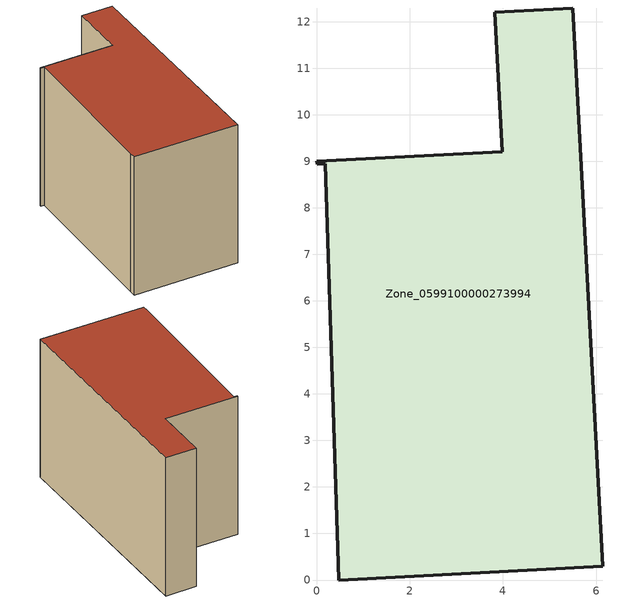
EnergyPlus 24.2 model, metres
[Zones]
Zone_0599100000273994
 floor ground (C_G): 0,9 3.98,9.21 3.82,12.21 5.5,12.3 6.14,0.3 0.47,0 0.45,0.35 0.18,8.95 0,8.94 z0
 wall outside (C_F): 0.47,0 6.14,0.3 5.5,12.3 3.82,12.21 3.98,9.21 0,9 0,8.94 0.18,8.95 0.45,0.35 0.47,0 z0:7.83
 roof outside (C_R): 3.98,9.21 0,9 0,8.94 0.18,8.95 0.45,0.35 0.47,0 6.14,0.3 5.5,12.3 3.82,12.21 z7.83
[BUILDING]
Pand.0599100000273994: North Axis=0; Terrain=City; Loads Convergence Tolerance Value=0.04; Temperature Convergence Tolerance Value=0.4; Solar Distribution=FullExterior; Maximum Number of Warmup Days=25; Minimum Number of Warmup Days=1
[Site:Location]
Rotterdam.The.Hague.AP_ZH_NLD Design_Conditions: Latitude=51.96; Longitude=4.45; Time Zone=1; Elevation=-4.5
[SITE:GROUNDTEMPERATURE:BUILDINGSURFACE]
18, 18, 18, 18, 18, 18, 18, 18, 18, 18, 18, 18
[MATERIAL] Thermal Absorptance=0.9; Solar Absorptance=0.7; Visible Absorptance=0.7
Name | Roughness | Thickness | Conductivity | Density | Specific Heat
G.TC.1992-2005 | MediumSmooth | 0.15 | 0.06 | 540 | 1210
F.TC.1992-2005 | Rough | 0.3 | 0.12 | 1920 | 840
R.TC.1992-2005 | MediumRough | 0.2 | 0.08 | 1500 | 1000
[CONSTRUCTION]
C_G: G.TC.1992-2005
C_F: F.TC.1992-2005
C_R: R.TC.1992-2005
[ZONE]
Zone_0599100000273994: Type=1; Multiplier=1; Ceiling Height=Autocalculate; Volume=Autocalculate; Floor Area=autocalculate; Part of Total Floor Area=Yes
[ZONEINFILTRATION:DESIGNFLOWRATE]
Infil_Zone_0599100000273994: Zone or ZoneList or Space or SpaceList=Zone_0599100000273994; Schedule=AlwaysOn; Design Flow Rate Calculation Method=Flow/Area; Flow Rate per Floor Area=0.0015; Constant Term Coefficient=1; Temperature Term Coefficient=0; Velocity Term Coefficient=0; Velocity Squared Term Coefficient=0
[HVACTEMPLATE:ZONE:IDEALLOADSAIRSYSTEM]
Zone_0599100000273994: Maximum Heating Supply Air Temperature=50; Minimum Cooling Supply Air Temperature=13; Maximum Heating Supply Air Humidity Ratio=0.0156; Minimum Cooling Supply Air Humidity Ratio=0.0077; Heating Limit=NoLimit; Cooling Limit=NoLimit; Dehumidification Control Type=ConstantSensibleHeatRatio; Cooling Sensible Heat Ratio=0.7; Dehumidification Setpoint=60; Humidification Control Type=None; Humidification Setpoint=30; Outdoor Air Method=None; Outdoor Air Flow Rate per Person=0.00944; Outdoor Air Flow Rate per Zone Floor Area=0; Outdoor Air Flow Rate per Zone=0; Demand Controlled Ventilation Type=None; Outdoor Air Economizer Type=NoEconomizer; Heat Recovery Type=None; Sensible Heat Recovery Effectiveness=0.7; Latent Heat Recovery Effectiveness=0.65
[ZONECONTROL:THERMOSTAT]
ThermostatControl_Zone_0599100000273994: Zone or ZoneList=Zone_0599100000273994; Control Type Schedule=DualSetpointControlType; Control 1=Thermostat_Zone_0599100000273994; Temperature Difference Between Cutout And Setpoint=0
[THERMOSTATSETPOINT:DUALSETPOINT]
Thermostat_Zone_0599100000273994: Heating Setpoint Temperature Schedule=HeatingSetpoint_Zone_0599100000273994; Cooling Setpoint Temperature Schedule=CoolingSetpoint_Zone_0599100000273994
[SCHEDULE:COMPACT]
HeatingSetpoint_Zone_0599100000273994: Through: 12/31, For: AllDays, Until: 24:00, 21
CoolingSetpoint_Zone_0599100000273994: Through: 12/31, For: AllDays, Until: 24:00, 24
DualSetpointControlType: Through: 12/31, For: AllDays, Until: 24:00, 4
AlwaysOn: Through: 12/31, For: AllDays, Until: 24:00, 1
